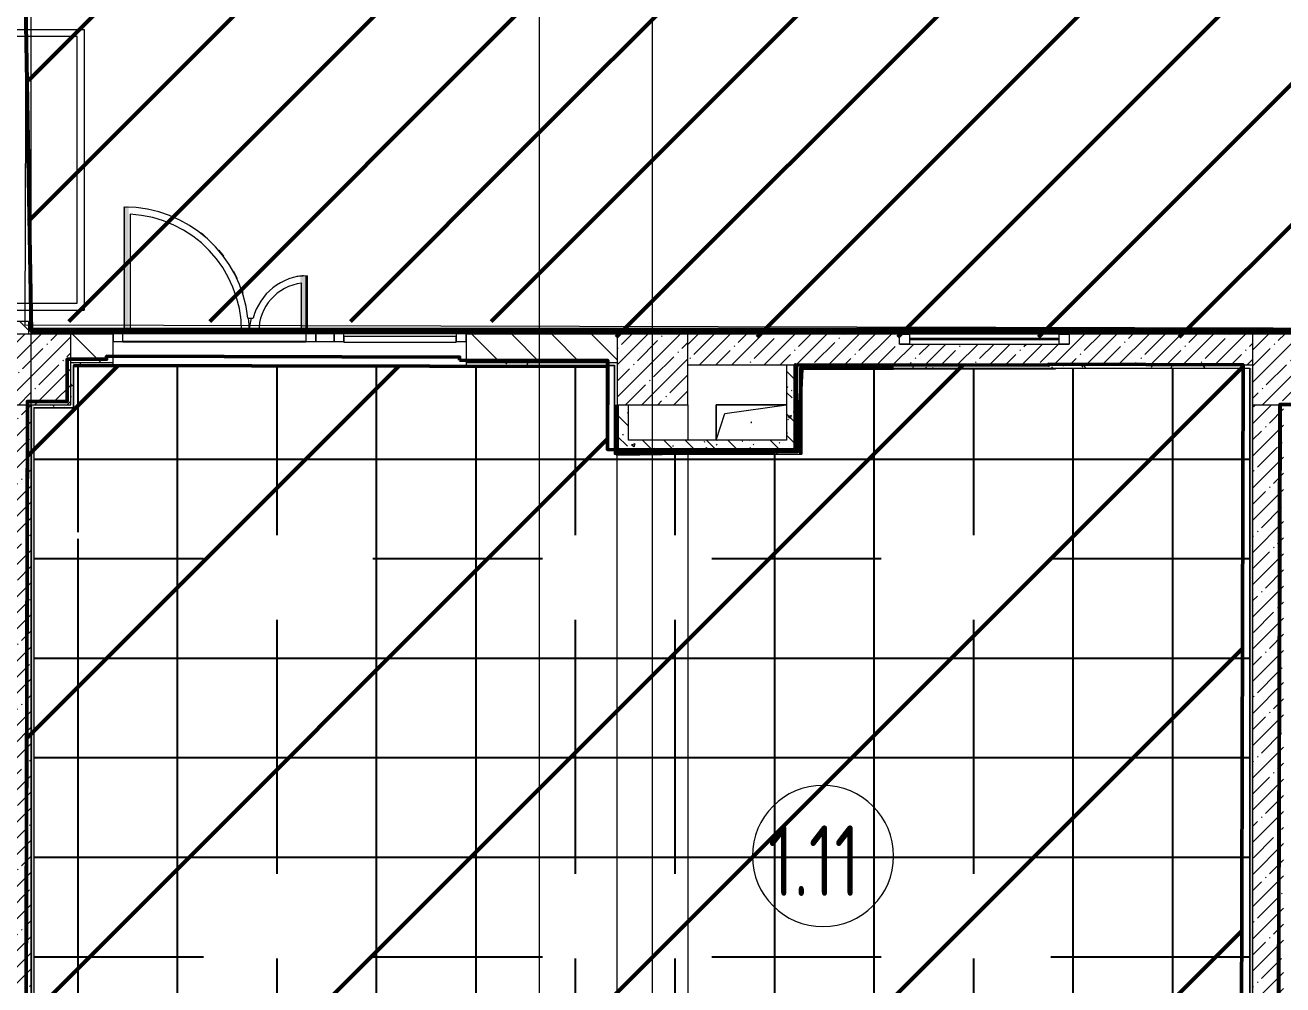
# Model space of a CAD drawing. Header units: millimetres. Extents: x -213547 to 415037, y -3642 to 106956.
# Drawn here: x 38782 to 47689, y 3155 to 9953 of the extents above; entities that cross this region are included whole.
import ezdxf

# ---------------------------------------------------------------- set-up
doc = ezdxf.new("R2010")
doc.units = ezdxf.units.MM
for name, color, linetype, lineweight in [('10)FK4', 3, 'Continuous', 50), ('1014 Краска CF1.3', 64, 'Continuous', 158), ('2)CF1', 5, 'Continuous', 30), ('950 Штук CF1 CF13 CF1.3', 3, 'Continuous', 50), ('A-AREA-BNDY', 7, 'Continuous', 5), ('A-AREA-IDEN', 7, 'Continuous', 9), ('A-FLOR', 7, 'Continuous', 9), ('A-GENM', 7, 'Continuous', 9), ('A-GLAZ', 7, 'Continuous', 9), ('A-GLAZ-1', 7, 'Continuous', 5), ('A-GLAZ-CURT', 7, 'Continuous', 9), ('A-GLAZ-CURT-2', 7, 'Continuous', 20), ('A-GLAZ-CWMG', 7, 'Continuous', 9), ('A-GLAZ-CWMG-1', 7, 'Continuous', 20), ('A-WALL', 7, 'Continuous', 5), ('I-WALL', 7, 'Continuous', 5), ('S-COLS', 7, 'Continuous', 9), ('S-COLS-1', 7, 'Continuous', 5), ('Оси', 7, 'Continuous', 9)]:
    doc.layers.add(name, color=color, linetype=linetype, lineweight=lineweight)
doc.layers.add('3) CF4 монтаж', color=104, linetype='Continuous')
for name, color, linetype, lineweight, true_color in [('A-DOOR-4', 7, 'Continuous', 5, 0xd7dbdf), ('A-WALL-1', 9, 'Continuous', 5, 0x808080), ('A-WALL-FNSH-1', 9, 'Continuous', 5, 0x808080)]:
    doc.layers.add(name, color=color, linetype=linetype, lineweight=lineweight, true_color=true_color)
doc.layers.add('A-FLOR-PATT-1', color=7, linetype='Continuous', lineweight=9, true_color=0xeef6ff, transparency=0.5)
doc.styles.add('СПДС', font='ГОСТ тип А.ttf', dxfattribs={"width": 0.9})
pattern_1 = [(45, (64.7, -136.06), (-114.04925, 114.04925), []), (45, (178.75, -136.06), (-114.04925, 114.04925), [201.612, -40.322, 6.706, -33.617])]
pattern_2 = [(135, (64.7, -136.06), (-150.8683, -150.8683), [213.36, -35.56, 7.112, -35.56]), (135, (64.7, 14.71), (-150.8683, -150.8683), []), (50, (64.7, -136.06), (255.0577, -22.3145), [26.67, -293.37]), (355, (64.7, -136.06), (-49.3404, 267.4791), [21.336, -234.696]), (100.451, (85.96, -137.92), (205.7195, 245.1636), [22.666, -249.326]), (46.184, (64.7, -64.94), (379.511, -58.86), [40.005, -440.055]), (96.636, (96.33, -69.85), (332.3634, 346.399), [33.999, -373.989]), (351.184, (64.7, -64.94), (332.367, 346.3953), [32.004, -352.044]), (21, (100.26, -82.72), (212.2602, -143.1711), [26.67, -293.37]), (326, (100.26, -82.72), (86.5224, 257.8632), [21.336, -234.696]), (71.451, (117.95, -94.65), (298.784, 114.6901), [22.666, -249.326]), (37.5, (64.7, -136.06), (4.32385, 118.3775), [6.706, -225.146, 6.706, -231.546, -235.585]), (37.5, (64.7, -136.06), (4.32385, 118.3775), [-470.103, 6.706, -228.879]), (7.5, (64.7, -136.06), (93.5476, 140.2533), [6.706, -129.134, 6.706, -219.812, -89.789]), (7.5, (64.7, -136.06), (93.5476, 140.2533), [-362.356, 6.706, -83.083]), (327.5, (-14.6, -136.06), (189.82734, -8.02019), [6.706, -82.194, 6.706, -270.662, -368.046]), (327.5, (-14.6, -136.06), (189.82734, -8.02019), [-366.268, 6.706, -361.34]), (317.5, (-50.16, -136.06), (207.38114, 35.59764), [6.706, -108.864, 6.706, -177.495, -261.366]), (317.5, (-50.16, -136.06), (207.38114, 35.59764), [-299.771, 6.706, -254.66])]
pattern_3 = [(135, (64.7, -136.06), (-141.4214, -141.4214), [])]
pattern_4 = [(0, (64.7, -136.06), (243.84, 60.96), [20.117, -162.763, 20.117, -162.763, -975.36]), (0, (64.7, -136.06), (243.84, 60.96), [-365.76, 20.117, -345.643, 20.117, -162.763, -426.72]), (0, (64.7, -136.06), (243.84, 60.96), [-914.4, 20.117, -101.803, 20.117, -284.683]), (120, (156.14, -105.58), (-174.71291, 180.691634), [20.117, -162.763, 20.117, -162.763, -975.36]), (120, (156.14, -105.58), (-174.71291, 180.691634), [-365.76, 20.117, -345.643, 20.117, -162.763, -426.72]), (120, (156.14, -105.58), (-174.71291, 180.691634), [-914.4, 20.117, -101.803, 20.117, -284.683]), (240, (186.62, 16.34), (-69.12709, -241.651634), [20.117, -162.763, 20.117, -162.763, -975.36]), (240, (186.62, 16.34), (-69.12709, -241.651634), [-365.76, 20.117, -345.643, 20.117, -162.763, -426.72]), (240, (186.62, 16.34), (-69.12709, -241.651634), [-914.4, 20.117, -101.803, 20.117, -284.683])]
pattern_5 = [(45, (38804.7, 11553.94), (-498.404, 498.404), [])]
pattern_6 = [(90, (-15117.6, -43870.66), (-704.85, 0), []), (180, (-15117.6, -43870.66), (-6e-14, -704.85), [])]

# ---------------------------------------------------------------- blocks, each defined once
blk = doc.blocks.new('BSC_Колонна _Прямоугольная - 500х500-23286270-Объем проектирования 1 этажа')
at = {"layer": 'S-COLS-1'}
h = blk.add_hatch(dxfattribs=at)
h.set_pattern_fill('FP_4', color=256, style=0, pattern_type=2)
h.set_pattern_definition([(45, (-38790, -7650), (-114.04925, 114.04925), []), (45, (-38675.95, -7650), (-114.04925, 114.04925), [201.613, -40.323, 6.706, -33.617])])
h.paths.add_polyline_path([(250, -250), (250, 250), (-250, 250), (-250, -250), (85.4, -250)])
for p, q in [((250, 250), (-250, 250)), ((-250, 250), (-250, -250)), ((250, -250), (250, 250)), ((-250, -250), (250, -250))]:
    blk.add_line(p, q, dxfattribs=at)
blk = doc.blocks.new('BSC_Колонна _Прямоугольная - 500х500-V1-Объем проектирования 1 этажа')
at = {"layer": 'S-COLS-1'}
h = blk.add_hatch(dxfattribs=at)
h.set_pattern_fill('FP_5', color=256, style=0, pattern_type=2)
h.set_pattern_definition([(45, (-43160, -7650), (-114.04925, 114.04925), []), (45, (-43045.95, -7650), (-114.04925, 114.04925), [201.613, -40.323, 6.706, -33.617])])
h.paths.add_polyline_path([(-158.5, -250), (250, -250), (250, 250), (-250, 250), (-250, -250)])
for p, q in [((250, 250), (-250, 250)), ((-250, 250), (-250, -250)), ((250, -250), (250, 250)), ((-250, -250), (250, -250))]:
    blk.add_line(p, q, dxfattribs=at)
blk = doc.blocks.new('BSC_Колонна _Прямоугольная - 500х500-V2-Объем проектирования 1 этажа')
at = {"layer": 'S-COLS-1'}
h = blk.add_hatch(dxfattribs=at)
h.set_pattern_fill('FP_6', color=256, style=0, pattern_type=2)
h.set_pattern_definition([(45, (-47660, -7650), (-114.04925, 114.04925), []), (45, (-47545.95, -7650), (-114.04925, 114.04925), [201.613, -40.323, 6.706, -33.617])])
h.paths.add_polyline_path([(-250, -250), (250, -250), (250, 250), (-250, 250), (-250, -237.4)])
for p, q in [((250, 250), (-250, 250)), ((-250, 250), (-250, -250)), ((250, -250), (250, 250)), ((-250, -250), (250, -250))]:
    blk.add_line(p, q, dxfattribs=at)
blk = doc.blocks.new('GM_Отверстие прямоугольное _в плите_ - Отверстие-V173-Объем проектирования 1 этажа')
at = {"layer": 'A-GENM'}
for p, q in [((-250, -125), (-250, 125)), ((-250, 125), (250, 125)), ((250, 125), (-250, 125)), ((-250, 125), (-250, -125)), ((-187.5, 62.5), (250, 125)), ((-250, -125), (-187.5, 62.5))]:
    blk.add_line(p, q, dxfattribs=at)
for start, end in [(360, 180), (180, 360)]:
    blk.add_arc((0, 0), 2.5, start, end, dxfattribs=at)
blk = doc.blocks.new('Прямоугольный импост - 50 x 70 мм-31700031-Объем проектирования 1 этажа')
at = {"layer": 'A-GLAZ-CWMG-1'}
for p, q in [((-70, 35), (0, 35)), ((-70, -35), (-70, 35)), ((0, 35), (0, -35)), ((0, -35), (-70, -35))]:
    blk.add_line(p, q, dxfattribs=at)
blk = doc.blocks.new('Дверь_Витражная_остекление_ - ДВН_ДАО_Главный вход_1200 в свету-V264-Объем проектирования 1 этажа')
at = {"layer": 'A-DOOR-4'}
blk.add_line((647.5, 429.2), (647.5, 37), dxfattribs=at)
for centre, radius, start, end in [((-647.5, 30), 895, 51.07969, 51.99688), ((-647.5, 30), 895, 49.60633, 50.95725), ((-647.5, 30), 895, 38.34701, 40.53478), ((-647.5, 30), 895, 37.14685, 38.18944), ((-647.5, 30), 895, 25.57619, 28.70051), ((-647.5, 30), 895, 25.28264, 25.52502), ((647.5, 30), 400, 98.16206, 100.12921), ((647.5, 30), 400, 92.50952, 97.85815), ((-647.5, 30), 895, 19.18715, 19.40329), ((-647.5, 30), 895, 18.13457, 19.14762), ((-647.5, 30), 895, 0.45102, 6.42532), ((647.5, 30), 400, 165.53568, 178.98578)]:
    blk.add_arc(centre, radius, start, end, dxfattribs=at)
blk = doc.blocks.new('Системная панель - Стемалит - 40мм-31720939-Объем проектирования 1 этажа')
at = {"layer": 'A-GLAZ-CURT-2'}
for p, q in [((65, 35), (-65, 35)), ((-65, 35), (-65, -35)), ((65, -35), (65, 35)), ((-65, -35), (65, -35))]:
    blk.add_line(p, q, dxfattribs=at)
blk = doc.blocks.new('Прямоугольный импост - 50 x 70 мм-31687886-Объем проектирования 1 этажа')
at = {"layer": 'A-GLAZ-CWMG-1'}
for p, q in [((-35, 35), (35, 35)), ((-35, -35), (-35, 35)), ((35, 35), (35, -35)), ((35, -35), (-35, -35))]:
    blk.add_line(p, q, dxfattribs=at)
blk = doc.blocks.new('Прямоугольный импост - 50 x 70 мм-V265-Объем проектирования 1 этажа')
at = {"layer": 'A-GLAZ-CWMG-1'}
for p, q in [((0, 35), (-70, 35)), ((-70, 35), (-70, -35)), ((0, -35), (0, 35)), ((-70, -35), (0, -35))]:
    blk.add_line(p, q, dxfattribs=at)
blk = doc.blocks.new('Системная панель - Стекло - 40мм-V266-Объем проектирования 1 этажа')
at = {"layer": 'A-GLAZ-CURT-2'}
for p, q in [((397.5, 0), (-397.5, 0)), ((-397.5, 0), (-397.5, -40)), ((397.5, -40), (397.5, 0)), ((-397.5, -40), (397.5, -40))]:
    blk.add_line(p, q, dxfattribs=at)
blk = doc.blocks.new('Прямоугольный импост - 50 x 70 мм-31702100-Объем проектирования 1 этажа')
at = {"layer": 'A-GLAZ-CWMG-1'}
for p, q in [((-35, 35), (35, 35)), ((-35, -35), (-35, 35)), ((35, 35), (35, -35)), ((35, -35), (-35, -35))]:
    blk.add_line(p, q, dxfattribs=at)
blk = doc.blocks.new('Прямоугольный импост - 50 x 70 мм-31720914-Объем проектирования 1 этажа')
at = {"layer": 'A-GLAZ-CWMG'}
blk.add_line((24940, 7918), (24145, 7918), dxfattribs=at)
blk = doc.blocks.new('120_Окно_СКБ_1Ст - 120_Окно_СКБ_1Ст 400х1200 EI30-24228621-Объем проектирования 1 этажа')
at = {"layer": 'A-GLAZ'}
for p, q in [((-600, 40), (-600, 110)), ((-600, 110), (-530, 110)), ((-530, 110), (-530, 40)), ((530, 40), (530, 110)), ((530, 110), (600, 110)), ((600, 110), (600, 40)), ((-530, 40), (-600, 40)), ((600, 40), (530, 40))]:
    blk.add_line(p, q, dxfattribs=at)
at = {"layer": 'A-GLAZ-1'}
for p, q in [((600, 110), (-600, 110)), ((-600, 40), (600, 40)), ((530, 80), (-530, 80)), ((530, 70), (-530, 70))]:
    blk.add_line(p, q, dxfattribs=at)
blk = doc.blocks.new('Марка_Помещения - Номер-25198446-Объем проектирования 1 этажа')
at = {"layer": 'A-AREA-IDEN'}
for start, end in [(360, 180), (180, 360)]:
    blk.add_arc((0, 0), 2.5, start, end, dxfattribs=at)

msp = doc.modelspace()

# ---------------------------------------------------------------- hatches: boundary and pattern name
at = {"layer": '10)FK4'}
h = msp.add_hatch(dxfattribs=at)
h.set_pattern_fill('ANSI31', color=1, scale=444)
h.paths.add_polyline_path([(47407.8, 7547.2), (46029.8, 7550.4), (46029.8, 7543.4), (44284.2, 7547.5), (44254.7, 6933.9), (42974.7, 6912.9), (42974.7, 6947.6), (42906.4, 6947.8), (42907.8, 7534.1), (39079.8, 7543), (39079.2, 7286.8), (38799.2, 7287.4), (38783.7, 709.4), (39063.7, 708.8), (39062.2, 48.8), (42890.2, 39.8), (42891, 400.8), (43713, 398.9), (43713, 364.9), (43775.7, 364.9), (43775.7, 37.7), (47390.2, 29.2)])
at = {"layer": '2)CF1'}
h = msp.add_hatch(dxfattribs=at)
h.set_pattern_fill('ANSI31', color=256, scale=222)
h.set_pattern_definition(pattern_5)
h.paths.add_polyline_path([(75478.4, 7743.3), (42465.7, 7743.3), (42465.7, 10742.9), (75478.4, 10742.9)])
h = msp.add_hatch(dxfattribs=at)
h.set_pattern_fill('ANSI31', color=256, scale=222)
h.set_pattern_definition(pattern_5)
h.paths.add_polyline_path([(42465.7, 10072.9), (38804.7, 10072.9), (38804.7, 7853.9), (42465.7, 7853.9)])
at = {"layer": '3) CF4 монтаж'}
h = msp.add_hatch(dxfattribs=at)
h.set_pattern_fill('ANSI37', color=256, scale=222, angle=45, style=0)
h.set_pattern_definition(pattern_6)
h.paths.add_polyline_path([(41246.3, 362.1), (42974.7, 362.1), (42974.7, 940.9), (42445.2, 940.9), (42445.2, 1540.9), (42974.7, 1540.9), (42974.7, 3340.9), (42445.2, 3340.9), (42445.2, 3940.9), (42974.7, 3940.9), (42974.7, 5740.9), (42445.2, 5740.9), (42445.2, 6340.9), (42974.7, 6340.9), (42974.7, 6910.1), (42953.7, 6910.1), (42953.7, 7540.1), (39125.7, 7540.1), (39125.7, 7240.1), (38845.7, 7240.1), (38845.7, 6737.2), (38881.8, 6602.9), (38845.7, 6602.8), (38845.7, 6073.3), (38882.1, 6073.3), (38845.7, 5938.1), (38845.7, 1060.2), (38881.8, 925.9), (38845.7, 925.8), (38845.7, 661.1), (39110.5, 661.1), (39110.5, 697.5), (39244.8, 661.1), (39124.7, 628.8), (39125.7, 362.1), (39803.1, 362.1)])
h.paths.add_polyline_path([(43775.7, 362.1), (43775.7, 363.1), (47453.7, 363.1), (47453.7, 7520.1), (44275.7, 7520.1), (44275.7, 6910.1), (43474.7, 6910.1), (43474.7, 6340.9), (43645.2, 6340.9), (43645.2, 5740.9), (43474.7, 5740.9), (43474.7, 3940.9), (43645.2, 3940.9), (43645.2, 3340.9), (43474.7, 3340.9), (43474.7, 1540.9), (43645.2, 1540.9), (43645.2, 940.9), (43474.7, 940.9), (43474.7, 362.1), (43774.7, 362.1)])
h.paths.add_polyline_path([(46045.2, 940.9), (44845.2, 940.9), (44845.2, 1540.9), (46045.2, 1540.9)])
h.paths.add_polyline_path([(40045.2, 940.9), (40045.2, 1540.9), (41245.2, 1540.9), (41245.2, 940.9)])
h.paths.add_polyline_path([(46045.2, 3340.9), (44845.2, 3340.9), (44845.2, 3940.9), (46045.2, 3940.9), (46045.2, 3550.8)])
h.paths.add_polyline_path([(41245.2, 3340.9), (40045.2, 3340.9), (40045.2, 3940.9), (41245.2, 3940.9), (41245.2, 3550.8)])
h.paths.add_polyline_path([(46045.2, 5740.9), (44845.2, 5740.9), (44845.2, 6340.9), (46045.2, 6340.9)])
h.paths.add_polyline_path([(40045.7, 5740.9), (40045.2, 5740.9), (40045.2, 6340.9), (41245.2, 6340.9), (41245.2, 5740.9)])
h.paths.add_polyline_path([(39110.5, 6302), (39110.4, 6374.5), (39245.7, 6338.3), (39180, 6320.7)])
h = msp.add_hatch(dxfattribs=at)
h.set_pattern_fill('ANSI37', color=256, scale=222, angle=45, style=0)
h.set_pattern_definition(pattern_6)
h.paths.add_polyline_path([(42981.9, 362.1), (43474.7, 362.1), (43474.7, 940.9), (42974.7, 940.9), (42974.7, 362.1)])
h.paths.add_polyline_path([(42974.7, 1540.9), (43474.7, 1540.9), (43474.7, 3340.9), (42974.7, 3340.9), (42974.7, 2546.6)])
h.paths.add_polyline_path([(42974.7, 3940.9), (43474.7, 3940.9), (43474.7, 5740.9), (42974.7, 5740.9), (42974.7, 4946.6)])
h.paths.add_polyline_path([(43474.7, 6340.9), (43474.7, 6910.1), (42974.7, 6910.1), (42974.7, 6340.9), (43409, 6340.9)])
at = {"layer": '950 Штук CF1 CF13 CF1.3'}
h = msp.add_hatch(dxfattribs=at)
h.set_pattern_fill('ANSI31', color=256, scale=222)
h.set_pattern_definition(pattern_5)
h.paths.add_polyline_path([(75478.4, 7743.3), (42465.7, 7743.3), (42465.7, 10742.9), (75478.4, 10742.9)])
h = msp.add_hatch(dxfattribs=at)
h.set_pattern_fill('ANSI31', color=256, scale=222)
h.set_pattern_definition(pattern_5)
h.paths.add_polyline_path([(42465.7, 10072.9), (38804.7, 10072.9), (38804.7, 7853.9), (42465.7, 7853.9)])
at = {"layer": 'A-FLOR-PATT-1'}
h = msp.add_hatch(color=256, dxfattribs=at)
h.paths.add_polyline_path([(58284.7, 7783.9), (58284.7, 8671.9), (58244.7, 8671.9), (58244.7, 7783.9)])
h.paths.add_polyline_path([(59499.7, 7783.9), (59539.7, 7783.9), (59539.7, 8176.9), (59499.7, 8176.9), (59499.7, 7787.5)])
h.paths.add_polyline_path([(40739.7, 7783.9), (40739.7, 8124.6), (40729.7, 8122.5), (40729.7, 7783.9)])
h.paths.add_polyline_path([(39484.7, 7783.9), (39484.7, 8663.9), (39514.7, 8663.9), (39514.7, 8671.9), (39474.7, 8671.9), (39474.7, 7783.9)])
h.paths.add_polyline_path([(38584.7, 7883.9), (38601.7, 7883.9), (38601.7, 7928.9), (38584.7, 7928.9)])
h.paths.add_polyline_path([(40729.7, 8172.8), (40769.7, 8176.9), (40729.7, 8176.9)])
h.paths.add_polyline_path([(49599.7, 8173.6), (49639.7, 8176.9), (49599.7, 8176.9)])
h.paths.add_polyline_path([(48384.7, 8661.7), (48384.7, 8671.9), (48344.7, 8671.9), (48344.7, 8663.9)])
h.paths.add_polyline_path([(75031.2, 9293.9), (75524.7, 9293.9), (75524.7, 9338.9), (74654.7, 9338.9), (74654.7, 9293.9), (74665, 9293.9)])
h.paths.add_polyline_path([(38584.7, 9873.9), (38600.9, 9873.9), (38600.9, 9918.9), (38584.7, 9918.9)])
h.paths.add_polyline_path([(75380.8, 10608.9), (75524.7, 10608.9), (75524.7, 10653.9), (75164.7, 10653.9), (75164.7, 10608.9)])
h = msp.add_hatch(color=256, dxfattribs=at)
h.paths.add_polyline_path([(48344.7, 7783.9), (48384.7, 7784.3), (48384.7, 8661.7), (48344.7, 8663.9), (48344.7, 7784.2)])
h.paths.add_polyline_path([(40769.7, 7783.9), (40769.7, 8176.1), (40729.7, 8171.5), (40729.7, 8122.5), (40739.7, 8124.6), (40739.7, 7783.9)])
h.paths.add_polyline_path([(49599.7, 7783.9), (49639.7, 7783.9), (49639.7, 8176.9), (49599.7, 8171.5), (49599.7, 8111.8)])
h.paths.add_polyline_path([(39514.7, 7783.9), (39514.7, 8662.2), (39484.7, 8663.9), (39484.7, 7783.9)])
h.paths.add_polyline_path([(38600.9, 9873.9), (38601.7, 9873.9), (38600.9, 9918)])
h = msp.add_hatch(color=256, dxfattribs=at)
h.paths.add_polyline_path([(40769.7, 7776.9), (40769.7, 7783.9), (40729.7, 7783.9), (40729.7, 7776.9), (40739.7, 7776.9)])
h.paths.add_polyline_path([(39484.4, 7776.9), (39514.7, 7776.9), (39514.7, 7783.9), (39474.7, 7781.9), (39474.7, 7776.9)])
at = {"layer": 'I-WALL'}
h = msp.add_hatch(dxfattribs=at)
h.set_pattern_fill('FP_23', color=256, style=0, pattern_type=2)
h.set_pattern_definition(pattern_3)
h.paths.add_polyline_path([(38804.7, 7763.9), (38804.7, 7853.9), (38604.7, 7853.9), (38604.7, 7763.9)])
h.paths.add_polyline_path([(38604.7, 9983.9), (38804.7, 9983.9), (38804.7, 10093.9), (38604.7, 10093.9), (38604.7, 10073.9)])
h = msp.add_hatch(dxfattribs=at)
h.set_pattern_fill('FP_191', color=256, style=0, pattern_type=2)
h.set_pattern_definition(pattern_4)
h.paths.add_polyline_path([(75027.2, 7763.9), (75524.7, 7763.9), (75523.7, 7783.9), (73794.7, 7783.9), (73794.7, 7771.9), (73824.7, 7771.9), (73824.7, 7763.9), (74012.2, 7763.9)])
h.paths.add_polyline_path([(72189.1, 7763.9), (72314.7, 7763.9), (72314.7, 7771.9), (72344.7, 7771.9), (72344.7, 7783.9), (71724.7, 7783.9), (71724.7, 7771.9), (71754.7, 7771.9), (71754.7, 7763.9), (72144.7, 7763.9)])
h.paths.add_polyline_path([(70384.7, 7763.9), (70744.7, 7763.9), (70744.7, 7771.9), (70774.7, 7771.9), (70774.7, 7783.9), (69424.7, 7783.9), (69424.7, 7771.9), (69454.7, 7771.9), (69454.7, 7763.9), (70084.7, 7763.9)])
h.paths.add_polyline_path([(67899.7, 7763.9), (68294.7, 7763.9), (68294.7, 7771.9), (68324.7, 7771.9), (68324.7, 7783.9), (66924.7, 7783.9), (66924.7, 7771.9), (66954.7, 7771.9), (66954.7, 7763.9), (67823, 7763.9)])
h.paths.add_polyline_path([(60674.7, 7763.9), (65944.7, 7763.9), (65944.7, 7771.9), (65974.7, 7771.9), (65974.7, 7783.9), (60674.7, 7783.9)])
h.paths.add_polyline_path([(57507.7, 7763.9), (58174.7, 7763.9), (58174.7, 7783.9), (50774.7, 7783.9), (50774.7, 7763.9), (57244.7, 7763.9)])
h.paths.add_polyline_path([(47974.7, 7763.9), (48274.7, 7763.9), (48274.7, 7783.9), (41904.7, 7783.9), (41904.7, 7763.9), (47474.7, 7763.9)])
h.paths.add_polyline_path([(39104.7, 7763.9), (39404.7, 7763.9), (39404.7, 7783.9), (38825.7, 7783.9), (38824.7, 7763.9), (38940.1, 7763.9)])
h = msp.add_hatch(dxfattribs=at)
h.set_pattern_fill('FP_23', color=256, style=0, pattern_type=2)
h.set_pattern_definition(pattern_3)
h.paths.add_polyline_path([(41904.7, 7563.9), (42974.7, 7563.9), (42974.7, 7763.9), (41904.7, 7763.9), (41904.7, 7663.9)])
h.paths.add_polyline_path([(39404.7, 7563.9), (39404.7, 7763.9), (39104.7, 7763.9), (39104.7, 7563.9), (39124.7, 7563.9)])
h = msp.add_hatch(dxfattribs=at)
h.set_pattern_fill('FP_1', color=256, style=0, pattern_type=2)
h.set_pattern_definition(pattern_1)
h.paths.add_polyline_path([(45129.3, 7543.9), (47474.7, 7543.9), (47474.7, 7763.9), (46174.7, 7763.9), (46174.7, 7693.9), (44974.7, 7693.9), (44974.7, 7763.9), (43474.7, 7763.9), (43474.7, 7543.9), (44274.7, 7543.9)])
h = msp.add_hatch(dxfattribs=at)
h.set_pattern_fill('FP_191', color=256, style=0, pattern_type=2)
h.set_pattern_definition(pattern_4)
h.paths.add_polyline_path([(39104.7, 7263.9), (39124.7, 7263.9), (39123.7, 7543.9), (39104.7, 7563.9), (39104.7, 7276.5)])
h.paths.add_polyline_path([(39124.7, 7543.9), (39124.7, 7563.9), (39104.7, 7563.9)])
h = msp.add_hatch(dxfattribs=at)
h.set_pattern_fill('FP_191', color=256, style=0, pattern_type=2)
h.set_pattern_definition(pattern_4)
h.paths.add_polyline_path([(42974.7, 7563.9), (41904.7, 7563.9), (41904.7, 7543.9), (42954.7, 7544.9)])
h.paths.add_polyline_path([(42954.7, 7543.9), (42974.7, 7543.9), (42974.7, 7563.9)])
h.paths.add_polyline_path([(39137.7, 7543.9), (39404.7, 7543.9), (39404.7, 7563.9), (39124.7, 7563.9), (39124.8, 7543.9)])
h = msp.add_hatch(dxfattribs=at)
h.set_pattern_fill('FP_191', color=256, style=0, pattern_type=2)
h.set_pattern_definition(pattern_4)
h.paths.add_polyline_path([(42954.7, 6913.9), (42974.7, 6913.9), (42974.7, 7543.9), (42954.7, 7543.9), (42954.7, 6933.9)])
h = msp.add_hatch(dxfattribs=at)
h.set_pattern_fill('FP_41', color=256, style=0, pattern_type=2)
h.set_pattern_definition(pattern_2)
h.paths.add_polyline_path([(44174.7, 7013.9), (44254.7, 7013.9), (44254.7, 7543.9), (44174.7, 7543.9), (44174.7, 7523.9)])
h = msp.add_hatch(dxfattribs=at)
h.set_pattern_fill('FP_191', color=256, style=0, pattern_type=2)
h.set_pattern_definition(pattern_4)
h.paths.add_polyline_path([(44274.7, 6933.9), (44274.7, 7543.9), (44254.7, 7543.9), (44254.7, 6933.9)])
h = msp.add_hatch(dxfattribs=at)
h.set_pattern_fill('FP_191', color=256, style=0, pattern_type=2)
h.set_pattern_definition(pattern_4)
h.paths.add_polyline_path([(44282.7, 7523.9), (47454.7, 7524.9), (47474.7, 7543.9), (44274.7, 7543.9), (44274.7, 7523.9)])
h.paths.add_polyline_path([(47454.7, 7523.9), (47474.7, 7523.9), (47474.7, 7543.9)])
h = msp.add_hatch(dxfattribs=at)
h.set_pattern_fill('FP_191', color=256, style=0, pattern_type=2)
h.set_pattern_definition(pattern_4)
h.paths.add_polyline_path([(47474.7, -6.1), (47474.7, 7523.9), (47454.7, 7523.9), (47456.5, 3.9)])
h = msp.add_hatch(dxfattribs=at)
h.set_pattern_fill('FP_1', color=256, style=0, pattern_type=2)
h.set_pattern_definition(pattern_1)
h.paths.add_polyline_path([(38728.2, 263.9), (38824.7, 263.9), (38824.7, 7263.9), (38604.7, 7263.9), (38604.7, 263.9), (38719.9, 263.9)])
h = msp.add_hatch(dxfattribs=at)
h.set_pattern_fill('FP_191', color=256, style=0, pattern_type=2)
h.set_pattern_definition(pattern_4)
h.paths.add_polyline_path([(38824.7, 663.9), (38844.7, 664), (38844.7, 7242.9), (38824.7, 7263.9), (38824.7, 916.6)])
h.paths.add_polyline_path([(38844.7, 7243.9), (38844.7, 7263.9), (38824.7, 7263.9)])
h = msp.add_hatch(dxfattribs=at)
h.set_pattern_fill('FP_191', color=256, style=0, pattern_type=2)
h.set_pattern_definition(pattern_4)
h.paths.add_polyline_path([(38857.7, 7243.9), (39124.7, 7243.9), (39124.7, 7263.9), (38844.7, 7263.9), (38844.7, 7243.9)])
h = msp.add_hatch(dxfattribs=at)
h.set_pattern_fill('FP_41', color=256, style=0, pattern_type=2)
h.set_pattern_definition(pattern_2)
h.paths.add_polyline_path([(42974.7, 6933.9), (43054.7, 6933.9), (43054.7, 7263.9), (42974.7, 7263.9), (42974.7, 7013.9)])
h = msp.add_hatch(dxfattribs=at)
h.set_pattern_fill('FP_1', color=256, style=0, pattern_type=2)
h.set_pattern_definition(pattern_1)
h.paths.add_polyline_path([(47694.7, 263.9), (47694.7, 7263.9), (47474.7, 7263.9), (47474.7, 263.9)])
h = msp.add_hatch(dxfattribs=at)
h.set_pattern_fill('FP_41', color=256, style=0, pattern_type=2)
h.set_pattern_definition(pattern_2)
h.paths.add_polyline_path([(43474.7, 6933.9), (44254.7, 6933.9), (44254.7, 7013.9), (43054.7, 7013.9), (43054.7, 6933.9), (43451.1, 6933.9)])
h = msp.add_hatch(dxfattribs=at)
h.set_pattern_fill('FP_191', color=256, style=0, pattern_type=2)
h.set_pattern_definition(pattern_4)
h.paths.add_polyline_path([(44174.7, 6913.9), (44274.7, 6913.9), (44274.7, 6933.9), (42974.7, 6933.9), (42974.7, 6913.9), (43774.7, 6913.9)])

# ---------------------------------------------------------------- linework, layer by layer
msp.add_lwpolyline([(39474.7, 7711.9), (40769.7, 7711.9)])
at = {"layer": '10)FK4'}
for points in [[(75477.4, 7743.3), (38824.7, 7783.9), (38784.8, 10093.9), (42463.7, 10073.9), (42463.7, 10742.9), (45994.7, 10742.9), (45994.7, 11542.9)], [(75478.4, 7743.3), (38825.7, 7783.9), (38785.8, 10093.9), (42464.7, 10073.9), (42464.7, 10742.9), (45995.7, 10742.9), (45995.7, 11542.9)], [(39124.7, 7542.9), (42906.8, 7534.1)], [(39125.7, 7542.9), (42907.8, 7534.1)], [(42973.7, 7263.9), (42973.7, 6912.9), (44253.7, 6933.9), (44281.7, 7515.9)], [(42974.7, 7263.9), (42974.7, 6912.9), (44254.7, 6933.9), (44282.7, 7515.9)], [(44274.7, 6913.9), (44274.7, 7523.9), (44932.6, 7523.9)]]:
    msp.add_lwpolyline(points, dxfattribs=at)
at = {"layer": '10)FK4', "flags": 128}
for points in [[(41858.1, 7580.2), (41858.2, 7601.2), (39358.2, 7607.1), (39358.1, 7586.1), (39079.1, 7586.8), (39078.4, 7286.8), (38798.4, 7287.4), (38783, 709.4), (39063, 708.8), (39061.4, 48.8), (42889.4, 39.8), (42890.3, 400.8), (43712.3, 398.9), (43711.4, 37.9), (47389.4, 29.2), (47407, 7547.2), (46029, 7550.4), (46029, 7543.4), (44236, 7547.7), (44234.6, 6944.7), (42905.6, 6947.8), (42907.1, 7577.8)], [(41858.9, 7580.2), (41858.9, 7601.2), (39358.9, 7607.1), (39358.9, 7586.1), (39079.9, 7586.8), (39079.2, 7286.8), (38799.2, 7287.4), (38783.7, 709.4), (39063.7, 708.8), (39062.2, 48.8), (42890.2, 39.8), (42891, 400.8), (43713, 398.9), (43712.2, 37.9), (47390.2, 29.2), (47407.8, 7547.2), (46029.8, 7550.4), (46029.8, 7543.4), (44236.8, 7547.7), (44235.4, 6944.7), (42906.4, 6947.8), (42907.9, 7577.8)]]:
    msp.add_lwpolyline(points, close=True, dxfattribs=at)
for points in [[(47948.4, 7265.9), (47668.4, 7266.6), (47653, 708.6), (47933, 708)], [(47949.2, 7265.9), (47669.2, 7266.6), (47653.8, 708.6), (47933.8, 708)]]:
    msp.add_lwpolyline(points, dxfattribs=at)
at = {"layer": '1014 Краска CF1.3'}
msp.add_lwpolyline([(75524.2, 10673.9), (75534.7, 7784.9), (38825.7, 7784.9)], dxfattribs=at)
at = {"layer": 'A-AREA-BNDY', "flags": 128}
msp.add_lwpolyline([(75546.3, 10701.2), (61965.3, 10733), (61966.4, 11203), (61408.4, 11204.4), (61407.3, 10734.4), (51715.4, 10757.1), (51717.3, 11578.1), (48808.8, 11584.9), (48788.3, 11585), (48788.3, 11564), (48188.3, 11565.4), (48188.3, 11586.4), (48014.8, 11586.8), (45959.3, 11591.6), (45957.4, 10770.6), (42427.4, 10778.9), (42425.8, 10108.9), (38785.8, 10117.5), (38780.5, 7829.5), (65299.4, 7767.2), (65929.4, 7765.7)], dxfattribs=at)
at = {"layer": 'A-FLOR'}
for p, q in [((38641.7, 9921.4), (39200.9, 9921.4)), ((39200.9, 9921.4), (39200.9, 7933.9)), ((39150.9, 9871.4), (38600.9, 9871.4)), ((39150.9, 7983.9), (39150.9, 9871.4)), ((39484.7, 7783.9), (39484.7, 8663.9)), ((39524.7, 8613), (39524.7, 7783.9)), ((40739.7, 7783.9), (40739.7, 8124.6)), ((40779.7, 8176.9), (40779.7, 7783.9)), ((38600.9, 7983.9), (39150.9, 7983.9)), ((38601.7, 7933.9), (39200.9, 7933.9)), ((40359.8, 7876.8), (40397.8, 7876.8)), ((66834.7, 7783.9), (38825.7, 7783.9)), ((40436.7, 7783.9), (40314.7, 7783.9)), ((39404.7, 7543.9), (39404.7, 7711.9)), ((41904.7, 7711.9), (41904.7, 7543.9)), ((39124.7, 7543.9), (39404.7, 7543.9)), ((39124.7, 7243.9), (39124.7, 7542.9)), ((41904.7, 7543.9), (42953.7, 7543.9)), ((42954.7, 7543.9), (42954.7, 6913.9)), ((46075.7, 7523.9), (47453.7, 7523.9)), ((47454.7, 7523.9), (47454.7, 4.9)), ((38844.7, 7243.9), (39124.7, 7243.9)), ((38844.7, 663.9), (38844.7, 7242.9)), ((43054.7, 7263.9), (43474.7, 7263.9)), ((43474.7, 7263.9), (43474.7, 7013.9)), ((42954.7, 6913.9), (44274.7, 6913.9)), ((42974.7, 364.9), (42974.7, 6913.9)), ((43474.7, 6913.9), (43474.7, 364.9))]:
    msp.add_line(p, q, dxfattribs=at)
for centre, radius, start, end in [((39484.7, 7783.9), 880, 6.05535, 90), ((39484.7, 7783.9), 880, 6.05535, 90), ((39484.7, 7783.9), 830, 360, 87.23769), ((39484.7, 7783.9), 830, 360, 87.23769), ((40779.7, 7783.9), 393, 90, 166.33705), ((40779.7, 7783.9), 393, 90, 166.33705), ((40779.7, 7783.9), 343, 96.69696, 180), ((40779.7, 7783.9), 343, 96.69696, 180)]:
    msp.add_arc(centre, radius, start, end, dxfattribs=at)
at = {"layer": 'A-WALL'}
for p, q in [((38825.7, 7783.9), (38824.7, 7783.9)), ((39124.7, 7543.9), (39124.7, 7542.9)), ((39125.7, 7542.9), (39124.7, 7542.9)), ((42953.7, 7542.9), (42953.7, 7543.9)), ((47453.7, 7523.9), (47454.7, 7523.9)), ((47453.7, 7522.9), (47453.7, 7523.9)), ((38844.7, 7242.9), (38844.7, 7243.9))]:
    msp.add_line(p, q, dxfattribs=at)
at = {"layer": 'A-WALL-1'}
for p, q in [((38804.7, 7853.9), (38604.7, 7853.9)), ((38804.7, 7853.9), (38804.7, 7763.9)), ((38824.7, 7843.9), (38804.7, 7843.9)), ((39404.7, 7763.9), (39104.7, 7763.9)), ((39404.7, 7711.9), (39404.7, 7783.9)), ((41904.7, 7783.9), (41904.7, 7711.9)), ((42974.7, 7763.9), (41904.7, 7763.9)), ((44974.7, 7763.9), (43474.7, 7763.9)), ((47474.7, 7763.9), (46174.7, 7763.9)), ((39104.7, 7563.9), (39404.7, 7563.9)), ((41904.7, 7563.9), (42974.7, 7563.9)), ((42953.7, 7543.9), (42954.7, 7543.9)), ((47474.7, 7543.9), (43474.7, 7543.9)), ((44174.7, 7543.9), (44174.7, 7013.9)), ((44254.7, 6933.9), (44254.7, 7543.9)), ((38824.7, 7263.9), (38824.7, 263.9)), ((42974.7, 7263.9), (42974.7, 6933.9)), ((43054.7, 7013.9), (43054.7, 7263.9)), ((47474.7, 7263.9), (47474.7, 263.9)), ((44174.7, 7013.9), (43054.7, 7013.9)), ((42974.7, 6933.9), (44254.7, 6933.9))]:
    msp.add_line(p, q, dxfattribs=at)
at = {"layer": 'A-WALL-FNSH-1'}
for p, q in [((38824.7, 7853.9), (38824.7, 7783.9)), ((38825.7, 7853.9), (38824.7, 7853.9)), ((38825.7, 7784.9), (38825.7, 7853.9)), ((65974.7, 7784.9), (38825.7, 7784.9)), ((39125.7, 7542.9), (39404.7, 7542.9)), ((39125.7, 7242.9), (39125.7, 7542.9)), ((39404.7, 7542.9), (39404.7, 7543.9)), ((41904.7, 7543.9), (41904.7, 7542.9)), ((41904.7, 7542.9), (42953.7, 7542.9)), ((42953.7, 7542.9), (42953.7, 6912.9)), ((46075.7, 7522.9), (47453.7, 7522.9)), ((47453.7, 7522.9), (47453.7, 4.9)), ((38845.7, 7242.9), (39125.7, 7242.9)), ((38845.7, 664.9), (38845.7, 7242.9)), ((42953.7, 6912.9), (44282.7, 6912.9)), ((44282.7, 6912.9), (44282.7, 6913.9))]:
    msp.add_line(p, q, dxfattribs=at)
at = {"layer": 'I-WALL'}
for p, q in [((44274.7, 6913.9), (44274.7, 7523.9)), ((44274.7, 7523.9), (46075.7, 7523.9)), ((44282.7, 7515.9), (44282.7, 6913.9)), ((46075.7, 7515.9), (44282.7, 7515.9)), ((46075.7, 7522.9), (46075.7, 7515.9))]:
    msp.add_line(p, q, dxfattribs=at)
at = {"layer": 'Оси'}
for points in [[(42424.7, -2042.3), (42424.7, 2957.7), (42424.7, 22262), (42424.7, 27262)], [(43652.8, -2042.3), (43652.8, -1322.8), (43224.7, -759.5), (43224.7, 4240.5), (43224.7, 22262), (43224.7, 27262)], [(39706.1, -2042.3), (39706.1, -1322.8), (38824.7, -759.5), (38824.7, 4240.5), (38824.7, 10063.9), (38824.7, 15063.9)]]:
    msp.add_lwpolyline(points, dxfattribs=at)

# ---------------------------------------------------------------- block references
at = {"layer": 'A-AREA-IDEN', "xscale": 199.9999999999999, "yscale": 199.9999999999999, "zscale": 199.9999999999999}
msp.add_blockref('Марка_Помещения - Номер-25198446-Объем проектирования 1 этажа', (44432.1, 4067.6), dxfattribs=at)
at = {"layer": 'A-DOOR-4'}
msp.add_blockref('Дверь_Витражная_остекление_ - ДВН_ДАО_Главный вход_1200 в свету-V264-Объем проектирования 1 этажа', (40122.2, 7746.9), dxfattribs=at)
at = {"layer": 'A-GENM'}
msp.add_blockref('GM_Отверстие прямоугольное _в плите_ - Отверстие-V173-Объем проектирования 1 этажа', (43924.7, 7138.9), dxfattribs=at)
at = {"layer": 'A-GLAZ', "color": 3}
msp.add_blockref('120_Окно_СКБ_1Ст - 120_Окно_СКБ_1Ст 400х1200 EI30-24228621-Объем проектирования 1 этажа', (45574.7, 7653.9), dxfattribs=at)
at = {"layer": 'A-GLAZ-CURT'}
for name, p in [('Системная панель - Стемалит - 40мм-31720939-Объем проектирования 1 этажа', (40904.7, 7746.9)), ('Системная панель - Стекло - 40мм-V266-Объем проектирования 1 этажа', (41437.2, 7746.9))]:
    msp.add_blockref(name, p, dxfattribs=at)
at = {"layer": 'A-GLAZ-CWMG', "rotation": 180}
msp.add_blockref('Прямоугольный импост - 50 x 70 мм-V265-Объем проектирования 1 этажа', (39404.7, 7746.9), dxfattribs=at)
at = {"layer": 'A-GLAZ-CWMG', "extrusion": (0, 0, -1), "rotation": 180}
for name, p in [('Прямоугольный импост - 50 x 70 мм-31687886-Объем проектирования 1 этажа', (-40804.7, 7746.9)), ('Прямоугольный импост - 50 x 70 мм-31702100-Объем проектирования 1 этажа', (-41004.7, 7746.9)), ('Прямоугольный импост - 50 x 70 мм-31700031-Объем проектирования 1 этажа', (-41904.7, 7746.9))]:
    msp.add_blockref(name, p, dxfattribs=at)
at = {"layer": 'A-GLAZ-CWMG'}
msp.add_blockref('Прямоугольный импост - 50 x 70 мм-31720914-Объем проектирования 1 этажа', (16894.7, -136.1), dxfattribs=at)
at = {"layer": 'S-COLS'}
for name, p in [('BSC_Колонна _Прямоугольная - 500х500-23286270-Объем проектирования 1 этажа', (38854.7, 7513.9)), ('BSC_Колонна _Прямоугольная - 500х500-V1-Объем проектирования 1 этажа', (43224.7, 7513.9)), ('BSC_Колонна _Прямоугольная - 500х500-V2-Объем проектирования 1 этажа', (47724.7, 7513.9))]:
    msp.add_blockref(name, p, dxfattribs=at)

# ---------------------------------------------------------------- texts
at = {"layer": 'A-AREA-IDEN', "insert": (44043.7, 4284.7), "char_height": 500, "width": 981.265, "attachment_point": 1, "style": 'СПДС'}
msp.add_mtext('1.11', dxfattribs=at)

doc.saveas('drawing.dxf')
